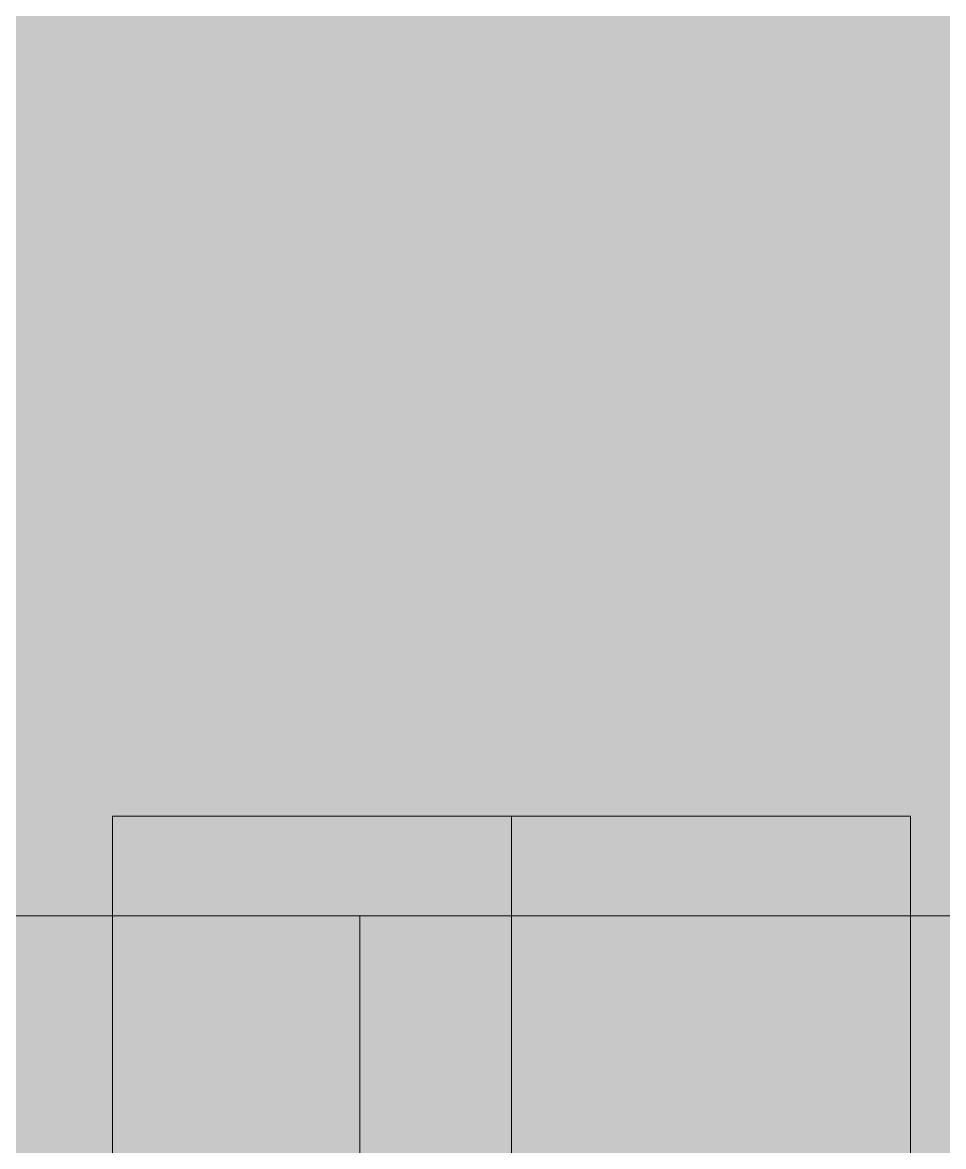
# Model space of a CAD drawing. Header units: millimetres. Extents: x 855 to 80408, y -1987 to 27400.
# Drawn here: x 46264 to 48111, y 6138 to 8390 of the extents above; entities that cross this region are included whole.
import ezdxf

# ---------------------------------------------------------------- set-up
doc = ezdxf.new("R2010")
doc.units = ezdxf.units.MM
doc.layers.add('A-WALL-PATT', color=7, linetype='Continuous', lineweight=9)
doc.layers.add('I-FURN-104', color=7, linetype='Continuous', lineweight=9, true_color=0x7f7f7f, transparency=0.7)
doc.layers.add('I-FURN-2', color=7, linetype='Continuous', lineweight=9, true_color=0xfbfbfb, transparency=0.7)
for name, color, linetype, lineweight, true_color in [('I-FURN-106', 7, 'Continuous', 9, 0xbababa), ('I-FURN-12', 7, 'Continuous', 9, 0xdddddd), ('I-FURN-13', 7, 'Continuous', 9, 0xc3c3c3), ('I-FURN-3', 7, 'Continuous', 9, 0xacacac), ('I-FURN-4', 7, 'Continuous', 9, 0xc0c0c0), ('I-FURN-8', 7, 'Continuous', 9, 0xd1d1d1)]:
    doc.layers.add(name, color=color, linetype=linetype, lineweight=lineweight, true_color=true_color)

# ---------------------------------------------------------------- blocks, each defined once
blk = doc.blocks.new('Мат в спортивном зале - Т4-V53-Развертка 2_19-3')
at = {"layer": 'I-FURN-104'}
h = blk.add_hatch(color=256, dxfattribs=at)
h.paths.add_polyline_path([(-57870.4, 4210), (-57700, 4210), (-57700, 4460), (-58804.1, 4460), (-58804.1, 4210), (-58248.2, 4210)])
h.paths.add_polyline_path([(-57870.4, 4500), (-57700, 4500), (-57700, 6600), (-58804.1, 6600), (-58804.1, 4500), (-58248.2, 4500)])
h = blk.add_hatch(color=256, dxfattribs=at)
h.paths.add_polyline_path([(-57464.1, 4210), (-57464.1, 4460), (-57700, 4460), (-57700, 4210), (-57492.5, 4210)])
h.paths.add_polyline_path([(-57464.1, 4500), (-57464.1, 6600), (-57700, 6600), (-57700, 4500), (-57492.5, 4500)])
at = {"layer": 'I-FURN-106'}
blk.add_line((-58804.1, 4500), (-58804.1, 6600), dxfattribs=at)
at = {"layer": 'I-FURN-13'}
blk.add_line((-57700, 6600), (-58804.1, 6600), dxfattribs=at)
at = {"layer": 'I-FURN-3'}
blk.add_line((-57464.1, 6600), (-57700, 6600), dxfattribs=at)
at = {"layer": 'I-FURN-4'}
blk.add_line((-57700, 6600), (-57464.1, 6600), dxfattribs=at)
at = {"layer": 'I-FURN-8'}
for p, q in [((-58804.1, 6600), (-57700, 6600)), ((-58804.1, 4500), (-58804.1, 6600))]:
    blk.add_line(p, q, dxfattribs=at)
blk = doc.blocks.new('Мат в спортивном зале - Т4-V54-Развертка 2_19-3')
at = {"layer": 'I-FURN-104'}
blk.add_hatch(color=256, dxfattribs=at).paths.add_polyline_path([(-60139, 4210), (-59320, 4210), (-59320, 4500), (-59300, 4500), (-59300, 6600), (-59860.4, 6600), (-59860.4, 6411.3), (-60139, 6411.3), (-60139, 6276.6), (-60137.4, 6276.6), (-60137.3, 6266.5), (-60130.2, 6266.5), (-60130.2, 6255.9), (-60137.4, 6255.9), (-60137.4, 6246.6), (-60139, 6246.6), (-60139, 5280.2)])
h = blk.add_hatch(color=256, dxfattribs=at)
h.paths.add_polyline_path([(-58804.1, 4210), (-58804.1, 4460), (-59300, 4460), (-59300, 4210), (-59003.8, 4210)])
h.paths.add_polyline_path([(-58804.1, 4500), (-58804.1, 6600), (-59300, 6600), (-59300, 4500), (-59003.8, 4500)])
at = {"layer": 'I-FURN-106'}
blk.add_line((-58804.1, 6600), (-58804.1, 4500), dxfattribs=at)
at = {"layer": 'I-FURN-13'}
blk.add_line((-58804.1, 6600), (-59300, 6600), dxfattribs=at)
at = {"layer": 'I-FURN-3'}
blk.add_line((-59300, 6600), (-59860.4, 6600), dxfattribs=at)
at = {"layer": 'I-FURN-4'}
blk.add_line((-59860.4, 6600), (-59300, 6600), dxfattribs=at)
at = {"layer": 'I-FURN-8'}
for p in [(-59300, 6600), (-58804.1, 4500)]:
    blk.add_line(p, (-58804.1, 6600), dxfattribs=at)

msp = doc.modelspace()

# ---------------------------------------------------------------- hatches: boundary and pattern name
at = {"layer": 'A-WALL-PATT'}
msp.add_hatch(color=256, dxfattribs=at).paths.add_polyline_path([(50960.6, 4210), (50963.7, 4210), (50963.7, 8100), (50964.7, 8100), (50964.7, 11700), (45605.7, 11700), (45605.7, 7311.3), (45884.3, 7311.3), (45884.3, 6600), (46444.7, 6600), (46444.7, 6800), (48044.7, 6800), (48044.7, 6600), (50960.6, 6600), (50960.6, 5280.2)])
at = {"layer": 'I-FURN-2'}
for points in [[(46444.7, 6600), (47244.7, 6600), (47244.7, 6800), (46444.7, 6800)], [(48044.7, 6600), (48044.7, 6800), (47244.7, 6800), (47244.7, 6600)]]:
    msp.add_hatch(color=256, dxfattribs=at).paths.add_polyline_path(points)

# ---------------------------------------------------------------- linework, layer by layer
at = {"layer": 'I-FURN-12'}
msp.add_line((47244.7, 4500), (47244.7, 6800), dxfattribs=at)
msp.add_line((47244.7, 4500), (47244.7, 6800), dxfattribs=at)
at = {"layer": 'I-FURN-4'}
for p, q in [((46444.7, 6800), (47244.7, 6800)), ((46444.7, 6800), (46444.7, 4500)), ((47244.7, 4500), (47244.7, 6800)), ((47244.7, 6800), (48044.7, 6800)), ((47244.7, 6800), (47244.7, 4500)), ((48044.7, 4500), (48044.7, 6800))]:
    msp.add_line(p, q, dxfattribs=at)
at = {"layer": 'I-FURN-8'}
for p, q in [((47244.7, 6800), (46444.7, 6800)), ((46444.7, 4500), (46444.7, 6800)), ((48044.7, 6800), (47244.7, 6800)), ((48044.7, 4500), (48044.7, 6800))]:
    msp.add_line(p, q, dxfattribs=at)

# ---------------------------------------------------------------- block references
at = {"layer": 'I-FURN-4'}
msp.add_blockref('Мат в спортивном зале - Т4-V53-Развертка 2_19-3', (105744.7, 0), dxfattribs=at)
at = {"layer": 'I-FURN-8'}
msp.add_blockref('Мат в спортивном зале - Т4-V54-Развертка 2_19-3', (105744.7, 0), dxfattribs=at)

doc.saveas('drawing.dxf')
